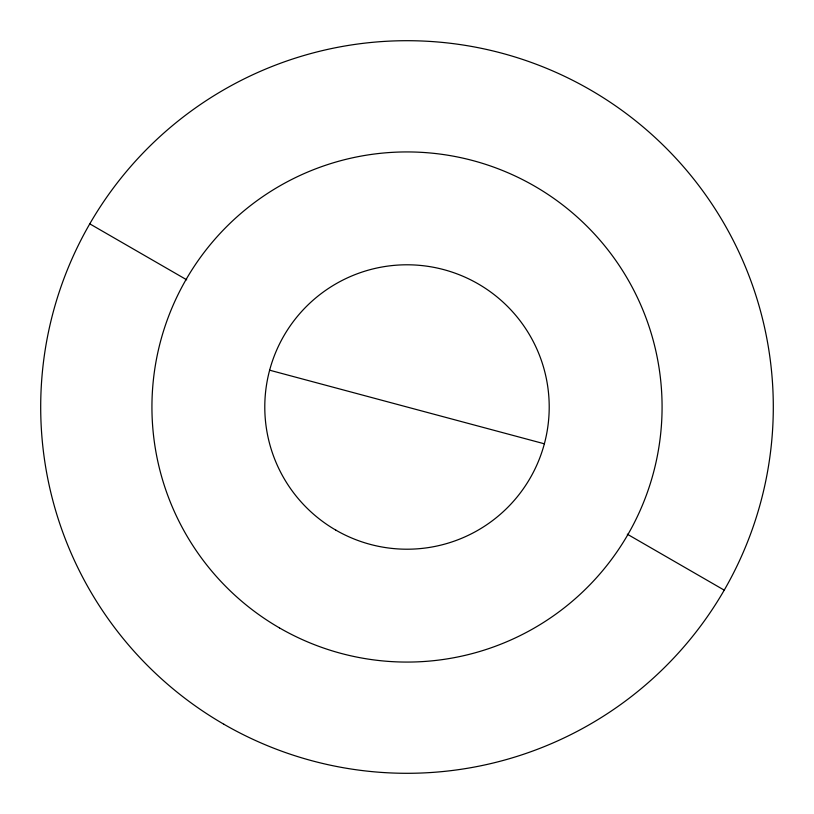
<?xml version="1.0" encoding="UTF-8"?>
<svg xmlns="http://www.w3.org/2000/svg" width="814" height="814" viewBox="0 0 814 814"><rect width="100%" height="100%" fill="white"/><g stroke="black" fill="none" stroke-linecap="round" stroke-linejoin="round"><path stroke-width="1.22" d="M269.638 370.197L544.363 443.803M89.774 223.85L186.701 279.812M627.299 534.188L724.226 590.15M335.897 530.158A142.206 142.206 0 0 0 549.206 407A142.206 142.206 0 0 0 335.897 283.842A142.206 142.206 0 0 0 335.897 530.158M279.467 627.899A255.077 255.077 0 0 0 662.077 407A255.077 255.077 0 0 0 279.467 186.101A255.077 255.077 0 0 0 279.467 627.899M223.85 724.226A366.3 366.3 0 0 0 773.3 407A366.3 366.3 0 0 0 223.85 89.774A366.3 366.3 0 0 0 223.85 724.226"/></g></svg>
